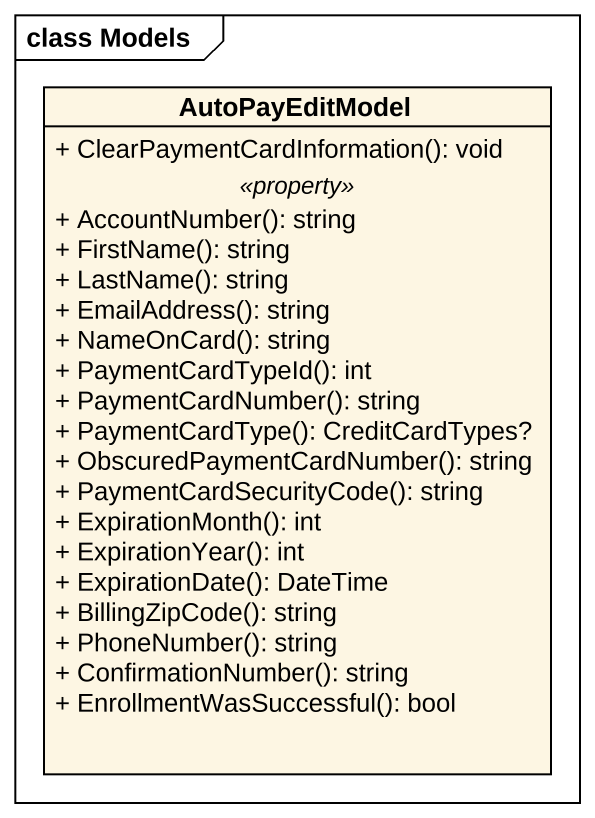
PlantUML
@startuml
mainframe class Models
hide circle
hide empty members
skinparam classAttributeIconSize 0
class AutoPayEditModel {
  + ClearPaymentCardInformation(): void
  .. <<property>> ..
  + AccountNumber(): string
  + FirstName(): string
  + LastName(): string
  + EmailAddress(): string
  + NameOnCard(): string
  + PaymentCardTypeId(): int
  + PaymentCardNumber(): string
  + PaymentCardType(): CreditCardTypes?
  + ObscuredPaymentCardNumber(): string
  + PaymentCardSecurityCode(): string
  + ExpirationMonth(): int
  + ExpirationYear(): int
  + ExpirationDate(): DateTime
  + BillingZipCode(): string
  + PhoneNumber(): string
  + ConfirmationNumber(): string
  + EnrollmentWasSuccessful(): bool
}
@enduml
